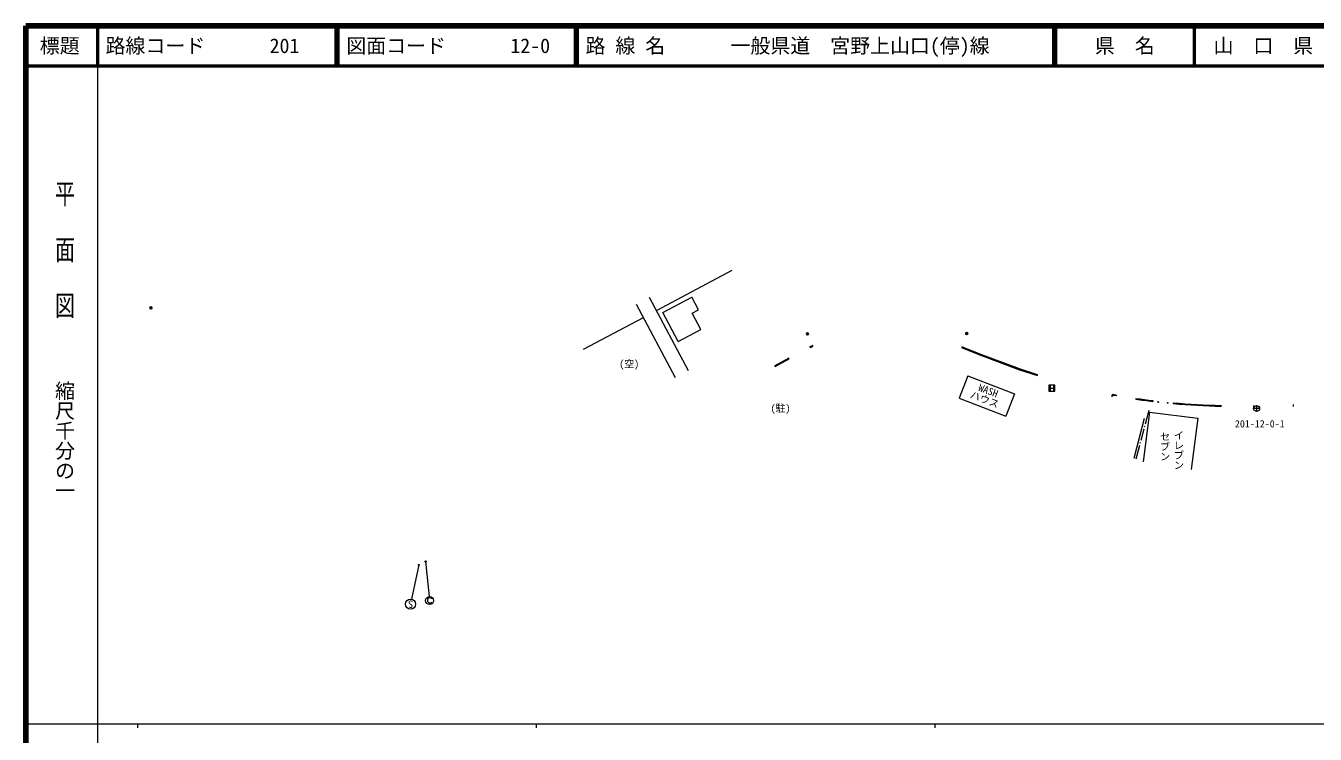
# Model space of a CAD drawing. Units: millimetres on the paper, with parts at other scales. Extents: x 40 to 680, y 20 to 380.
# Drawn here: x 40 to 363.4, y 202.4 to 380 of the extents above; entities that cross this region are included whole.
import ezdxf
from ezdxf.enums import TextEntityAlignment as Align

# ---------------------------------------------------------------- set-up
doc = ezdxf.new("R2010")
doc.units = ezdxf.units.MM
doc.header["$PDMODE"] = 32
doc.header["$PDSIZE"] = 0.5
for name, color, linetype, lineweight in [('M-BGD', 7, 'Continuous', 13), ('M-BMK-SRVR', 3, 'Continuous', 13), ('M-STR-STRC', 7, 'Continuous', 13), ('M-TTL', 7, 'Continuous', 13), ('M-TTL-BAND', 7, 'Continuous', 13), ('M-TTL-LINE', 7, 'Continuous', 50)]:
    doc.layers.add(name, color=color, linetype=linetype, lineweight=lineweight)
for name, color, linetype in [('M-BGD-HTXT', 7, 'Continuous'), ('M-OTRS', 6, 'Continuous'), ('M-TTL-TXT', 7, 'Continuous')]:
    doc.layers.add(name, color=color, linetype=linetype)
doc.styles.add('@ＭＳ ゴシック', font='')
doc.styles.add('ＭＳ ゴシック', font='')
doc.styles.get('@ＭＳ ゴシック').set_extended_font_data('@MS Gothic')
doc.styles.get('ＭＳ ゴシック').set_extended_font_data('MS Gothic')

msp = doc.modelspace()

# ---------------------------------------------------------------- linework, layer by layer
at = {"layer": 'M-BGD'}
for p, q in [((237.389, 299.861), (236.674, 299.502)), ((236.674, 299.502), (237.389, 299.861)), ((236.764, 299.324), (236.674, 299.502)), ((236.764, 299.324), (237.479, 299.683)), ((236.766, 299.325), (236.769, 299.326)), ((231.38, 296.676), (227.847, 294.79)), ((227.941, 294.614), (227.847, 294.79)), ((227.941, 294.614), (231.469, 296.497)), ((231.469, 296.497), (231.38, 296.676)), ((276.261, 292.227), (274.101, 286.629)), ((276.261, 292.227), (287.923, 287.727)), ((293.698, 292.305), (293.76, 292.495)), ((298.082, 289.908), (296.582, 289.908)), ((296.582, 289.908), (296.582, 288.408)), ((296.582, 288.408), (298.082, 288.408)), ((296.988, 288.472), (296.988, 289.747)), ((296.988, 289.158), (297.731, 289.158)), ((297.731, 289.755), (297.731, 288.476)), ((298.082, 288.408), (298.082, 289.908)), ((274.101, 286.629), (285.763, 282.129)), ((287.923, 287.727), (285.763, 282.129)), ((312.494, 287.555), (312.461, 287.36)), ((313.447, 287.194), (312.461, 287.36)), ((313.48, 287.389), (312.494, 287.555)), ((313.48, 287.389), (313.447, 287.194)), ((318.417, 286.6), (318.389, 286.405)), ((322.68, 286.034), (322.656, 285.837)), ((327.752, 285.501), (327.734, 285.301)), ((339.834, 284.834), (339.83, 284.634)), ((347.864, 284.799), (347.875, 284.341)), ((357.822, 285.082), (357.82, 284.586)), ((320.523, 281.579), (317.86, 271.56)), ((321.783, 283.138), (320.23, 270.691)), ((321.622, 283.557), (320.711, 280.128)), ((321.783, 283.138), (333.916, 281.625)), ((333.916, 281.625), (332.308, 268.731)), ((320.39, 278.92), (319.619, 276.021)), ((320.583, 279.645), (320.518, 279.404)), ((319.491, 275.538), (319.427, 275.296)), ((319.298, 274.813), (318.387, 271.385))]:
    msp.add_line(p, q, dxfattribs=at)
for points in [[(274.699, 299.347), (279.06, 297.569), (289.191, 293.781), (293.698, 292.305)], [(293.76, 292.495), (289.257, 293.969), (279.132, 297.756), (274.775, 299.532)], [(274.775, 299.532), (279.132, 297.756), (289.257, 293.969), (293.76, 292.495)]]:
    msp.add_lwpolyline(points, dxfattribs=at)
for centre in [(312.466, 287.194), (324.014, 285.681), (326.367, 285.5)]:
    msp.add_circle(centre, 0.1, dxfattribs=at)
for centre, radius, start, end in [((343.27, 456.998), 172.398, 261.70184, 263.1326), ((343.321, 457.891), 173.092, 261.72794, 263.15134), ((343.27, 456.998), 172.398, 264.82958, 268.85645), ((343.321, 457.891), 173.092, 264.83957, 268.84566)]:
    msp.add_arc(centre, radius, start, end, dxfattribs=at)
at = {"layer": 'M-BMK-SRVR'}
for p, q in [((348.683, 284.807), (348.683, 283.307)), ((349.433, 284.057), (347.933, 284.057))]:
    msp.add_line(p, q, dxfattribs=at)
msp.add_circle((348.683, 284.057), 0.75, dxfattribs=at)
at = {"layer": 'M-OTRS'}
for p in [(71.395, 309.311), (236.038, 302.752), (275.971, 302.831)]:
    msp.add_point(p, dxfattribs=at)
at = {"layer": 'M-STR-STRC'}
for p, q in [((138.593, 244.85), (136.761, 236.225)), ((138.632, 244.895), (138.562, 244.815)), ((140.322, 245.76), (140.252, 245.68)), ((140.284, 245.717), (141.172, 236.909)), ((140.807, 236.099), (140.856, 236.317)), ((140.812, 235.768), (140.807, 236.099)), ((140.856, 236.317), (140.909, 236.386)), ((140.909, 236.386), (141.021, 236.542)), ((141.021, 236.542), (141.175, 236.65)), ((141.175, 236.65), (141.454, 236.656)), ((141.454, 236.656), (141.617, 236.607)), ((141.617, 236.607), (141.728, 236.498)), ((141.728, 236.498), (141.789, 236.33)), ((140.862, 235.557), (140.812, 235.768)), ((140.977, 235.39), (140.862, 235.557)), ((141.084, 235.284), (140.977, 235.39)), ((141.202, 235.229), (141.084, 235.284)), ((141.476, 235.233), (141.202, 235.229)), ((141.637, 235.287), (141.476, 235.233)), ((141.746, 235.403), (141.637, 235.287)), ((141.794, 235.505), (141.746, 235.403))]:
    msp.add_line(p, q, dxfattribs=at)
for centre, radius in [((140.284, 245.717), 0.14), ((140.284, 245.717), 0.11), ((140.284, 245.717), 0.0802), ((138.594, 244.851), 0.14), ((138.594, 244.851), 0.11), ((138.594, 244.851), 0.0802), ((138.594, 244.851), 0.0501), ((138.594, 244.851), 0.02), ((140.284, 245.717), 0.0501), ((140.284, 245.717), 0.02), ((136.501, 235.003), 1.25), ((141.272, 235.914), 1), ((141.272, 235.914), 1)]:
    msp.add_circle(centre, radius, dxfattribs=at)
at = {"layer": 'M-TTL', "color": 2, "lineweight": 140}
for p, q in [((40, 380), (40, 20)), ((680, 380), (40, 380))]:
    msp.add_line(p, q, dxfattribs=at)
at = {"layer": 'M-TTL'}
for p, q in [((198.181, 308.625), (217.171, 318.702)), ((206.196, 293.519), (196.446, 311.893)), ((199.803, 308.127), (207.046, 311.971)), ((208.734, 308.791), (207.046, 311.971)), ((202.928, 291.785), (193.178, 310.159)), ((203.647, 300.884), (199.803, 308.127)), ((207.144, 307.947), (208.734, 308.791)), ((209.3, 303.884), (207.144, 307.947)), ((179.874, 298.91), (194.912, 306.89)), ((203.647, 300.884), (209.3, 303.884))]:
    msp.add_line(p, q, dxfattribs=at)
at = {"layer": 'M-TTL-BAND'}
for p, q in [((58, 370), (58, 20)), ((40, 205), (579, 205)), ((68, 205), (68, 204)), ((168, 205), (168, 204)), ((268, 205), (268, 204))]:
    msp.add_line(p, q, dxfattribs=at)
at = {"layer": 'M-TTL-LINE'}
for p, q in [((58, 380), (58, 370)), ((117.75, 380), (117.75, 370)), ((118.25, 380), (118.25, 370)), ((177.75, 380), (177.75, 370)), ((178.25, 380), (178.25, 370)), ((297.75, 380), (297.75, 370)), ((298.25, 380), (298.25, 370)), ((333, 380), (333, 370)), ((40, 370), (680, 370))]:
    msp.add_line(p, q, dxfattribs=at)

# ---------------------------------------------------------------- texts
at = {"layer": 'M-BGD', "style": '@ＭＳ ゴシック'}
for s, p in [('イレブン', (327.678, 273.621)), ('セブン', (324.196, 274.534))]:
    msp.add_text(s, height=1.833, rotation=270, dxfattribs=at).set_placement(p, align=Align.BOTTOM_CENTER)
at = {"layer": 'M-BGD-HTXT', "style": 'ＭＳ ゴシック'}
for s, p in [('(空)', (191.329, 293.771)), ('(駐)', (229.28, 282.63))]:
    msp.add_text(s, height=1.833, dxfattribs=at).set_placement(p, align=Align.BOTTOM_CENTER)
for s, p in [('ハウス', (279.957, 284.965)), ('WASH', (280.875, 287.168))]:
    msp.add_text(s, height=1.833, rotation=338.9, dxfattribs=at).set_placement(p, align=Align.BOTTOM_CENTER)
at = {"layer": 'M-BMK-SRVR', "style": 'ＭＳ ゴシック'}
msp.add_text('201-12-0-1', height=1.833, dxfattribs=at).set_placement((343.241, 278.751), align=Align.BOTTOM_LEFT)
at = {"layer": 'M-STR-STRC', "style": 'ＭＳ ゴシック'}
msp.add_text('S', height=1.833, rotation=180.018, dxfattribs=at).set_placement((136.543, 234.992), align=Align.MIDDLE_CENTER)
at = {"layer": 'M-TTL-BAND', "style": '@ＭＳ ゴシック', "width": 1.4}
msp.add_text('平  面  図', height=3.666, rotation=270, dxfattribs=at).set_placement((49.777, 306.475), align=Align.MIDDLE_RIGHT)
at = {"layer": 'M-TTL-BAND', "style": '@ＭＳ ゴシック'}
msp.add_text('縮尺千分の一', height=3.666, rotation=270, dxfattribs=at).set_placement((49.777, 261.03), align=Align.MIDDLE_RIGHT)
at = {"layer": 'M-TTL-TXT', "style": 'ＭＳ ゴシック'}
for s, p in [('標題', (48.5, 375)), ('県\u3000名', (315.625, 375)), ('山\u3000口\u3000県', (350.375, 375))]:
    msp.add_text(s, height=3.666, dxfattribs=at).set_placement(p, align=Align.MIDDLE_CENTER)
for s, p in [('路線コード', (60, 375)), ('201', (101.142, 375)), ('図面コード', (120.38, 375)), ('12-0', (161.521, 375)), ('路 線 名', (180.38, 375)), ('一般県道\u3000宮野上山口(停)線', (216.734, 375))]:
    msp.add_text(s, height=3.666, dxfattribs=at).set_placement(p, align=Align.MIDDLE_LEFT)

doc.saveas('drawing.dxf')
